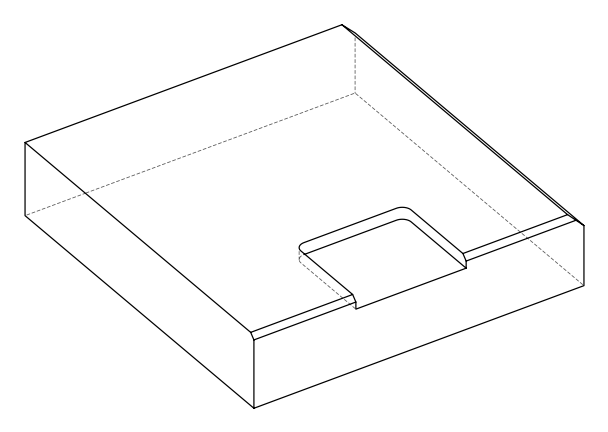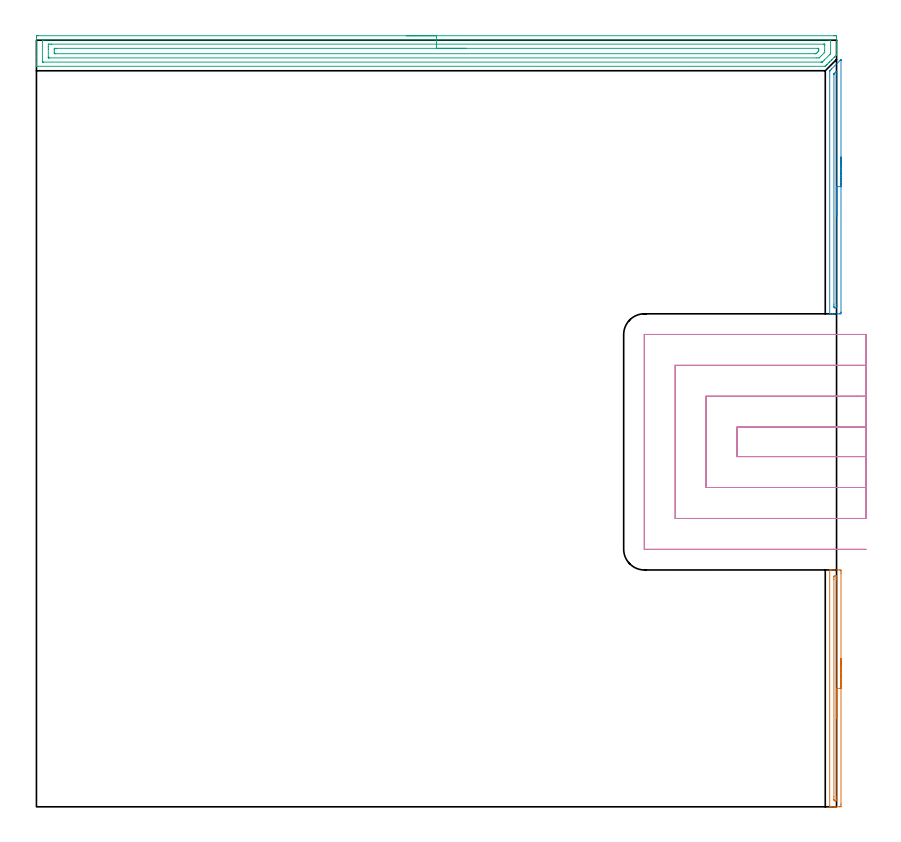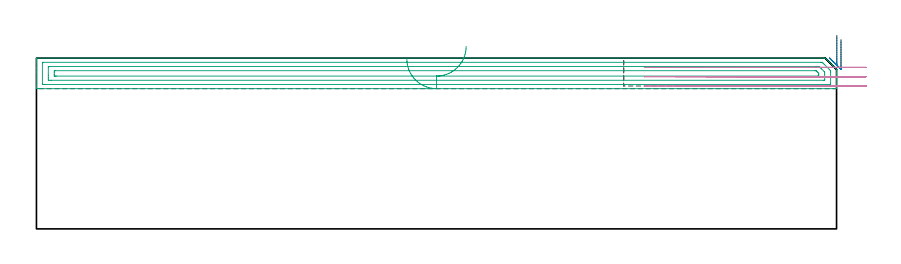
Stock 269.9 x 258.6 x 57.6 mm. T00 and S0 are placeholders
(PLAN: 4 operations, 1 tool changes, 17.2 min)
(1 AREA_MILL | FG_CHAMFER_SURFACE | UGT0205_001 | 1.43 min | 597 mm3)
(2 AREA_MILL_1 | FG_CHAMFER_SURFACE_1 | UGT0205_001 | 1.5 min | 659 mm3)
(3 AREA_MILL_2 | FG_CHAMFER_SURFACE_2 | UGT0205_001 | 8.84 min | 14284 mm3)
(4 MILL_SLOT | SLOT_PARTIAL_RECTANGULAR | UGT0201_131 | Follow Part, ap 3.475, ae 75% | 5.47 min | 58080 mm3)
(TOOL UGT0205_001 | Chamfer Mill 20 x 3 x 45 deg. | D20 FL50 Z2)
(TOOL UGT0201_131 | Carbide End Mill 13.9 | D13.9 FL30 Z4)
(OP 1 AREA_MILL)
G17 G21 G94 G90
T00 M6
G54
G17 G0 G90 X271.4 Y49.95 S1061 M3
G43 Z67.6 H0
Z63.8
G94 G1 Y49.912 Z62.928 F250.
Y49.798 Z62.064
Y49.609 Z61.212
Y49.347 Z60.38
Y49.013 Z59.574
Y48.61 Z58.8
Y48.142 Z58.064
Y47.61 Z57.372
Y47.021 Z56.729
Y46.378 Z56.14
Y45.686 Z55.609
Y44.95 Z55.14
Y44.176 Z54.737
Y43.37 Z54.403
Y42.538 Z54.141
Y41.686 Z53.952
Y40.822 Z53.838
Y39.95 Z53.8
Y0.949
X271.399 Y0.624 Z53.801
X271.393 Y0.063 Z53.803
X271.391 Y0.008 Z53.805
X270.834 Y0. Z54.36
X269.408 Z55.789
X269.055 Z56.14
X268.35 Z56.849
X268.048 Z57.152
X267.646 Y0.007 Z57.546
X267.603 Y0.01 Z57.588
X267.6 Y0.177 Z57.6
Y79.723
X267.603 Y79.89 Z57.588
X267.646 Y79.893 Z57.546
X268.048 Y79.9 Z57.151
X268.35 Z56.849
X269.055 Z56.14
X270.297 Z54.9
X270.834 Y79.897 Z54.36
X271.391 Y79.892 Z53.805
X271.393 Y79.837 Z53.803
X271.399 Y79.276 Z53.801
X271.4 Y78.708 Z53.8
Y39.95
X269.986 Z55.214
Y3.264
X269.983 Y2.412 Z55.217
X269.981 Y2.375 Z55.219
X269.945 Y2.01 Z55.255
X269.46 Y2.005 Z55.74
X269.055 Y2.01 Z56.145
X269.019 Y2.412 Z56.181
X269.017 Y2.45 Z56.183
X269.014 Y3.305 Z56.186
Y76.636
X269.017 Y77.488 Z56.183
X269.019 Y77.525 Z56.181
X269.055 Y77.89 Z56.145
X269.54 Y77.895 Z55.66
X269.945 Y77.89 Z55.255
X269.981 Y77.488 Z55.219
X269.983 Y77.45 Z55.217
X269.986 Y76.595 Z55.214
Y39.95
Y39.078 Z55.252
Y38.214 Z55.366
Y37.362 Z55.555
Y36.53 Z55.817
Y35.724 Z56.151
Y34.95 Z56.554
Y34.214 Z57.023
Y33.522 Z57.554
Y32.879 Z58.143
Y32.29 Z58.786
Y31.758 Z59.479
Y31.29 Z60.214
Y30.887 Z60.988
Y30.553 Z61.794
Y30.291 Z62.626
Y30.102 Z63.478
Y29.988 Z64.343
Y29.95 Z65.214
G0 Z67.6
M5
M2
(OP 2 AREA_MILL_1)
G17 G21 G94 G90
T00 M6
G54
G17 G0 G90 X271.4 Y219.2 S1061 M3
G43 Z67.6 H0
Z63.8
G94 G1 Y219.162 Z62.928 F250.
Y219.048 Z62.064
Y218.859 Z61.212
Y218.597 Z60.38
Y218.263 Z59.574
Y217.86 Z58.8
Y217.392 Z58.064
Y216.86 Z57.372
Y216.271 Z56.729
Y215.628 Z56.14
Y214.936 Z55.608
Y214.2 Z55.14
Y213.426 Z54.737
Y212.62 Z54.403
Y211.788 Z54.141
Y210.936 Z53.952
Y210.072 Z53.838
Y209.2 Z53.8
Y166.883
X271.399 Y166.721 Z53.801
X271.391 Y166.302 Z53.805
X271.11 Y166.3 Z54.088
X270.834 Z54.363
X269.055 Z56.14
X268.504 Z56.695
X267.95 Z57.249
X267.637 Z57.554
X267.603 Y166.309 Z57.588
X267.6 Y166.438 Z57.6
Y247.953
X267.605 Y248.304 Z57.591
X267.739 Y248.44 Z57.458
X268.166 Y248.866 Z57.034
X271.113 Y251.814 Z54.086
X271.279 Y251.978 Z53.918
X271.392 Y252.083 Z53.806
X271.399 Y251.973 Z53.801
X271.4 Y251.854 Z53.8
Y251.814
Y209.2
X269.986 Z55.214
Y169.515
X269.983 Y168.665 Z55.217
X269.981 Y168.629 Z55.219
X269.945 Y168.31 Z55.255
X269.415 Y168.305 Z55.785
X269.055 Y168.31 Z56.145
X269.019 Y168.665 Z56.181
X269.017 Y168.703 Z56.183
X269.014 Y169.556 Z56.186
Y247.103
X269.016 Y247.144 Z56.184
X269.02 Y247.225 Z56.18
X269.024 Y247.263 Z56.176
X269.031 Y247.274 Z56.169
X269.055 Y247.303 Z56.145
X269.379 Y247.629 Z55.821
X269.704 Y247.953 Z55.496
X269.827 Y248.071 Z55.373
X269.945 Y248.183 Z55.255
X269.979 Y247.953 Z55.221
X269.982 Y247.916 Z55.218
X269.986 Y247.062 Z55.214
Y247.021
Y209.2
Y208.328 Z55.252
Y207.464 Z55.366
Y206.612 Z55.555
Y205.78 Z55.817
Y204.974 Z56.151
Y204.2 Z56.554
Y203.464 Z57.023
Y202.772 Z57.554
Y202.129 Z58.143
Y201.54 Z58.786
Y201.008 Z59.478
Y200.54 Z60.214
Y200.137 Z60.988
Y199.803 Z61.794
Y199.541 Z62.626
Y199.352 Z63.478
Y199.238 Z64.343
Y199.2 Z65.214
G0 Z67.6
M5
M2
(OP 3 AREA_MILL_2)
G17 G21 G94 G90
T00 M6
G54
G17 G0 G90 X124.95 Y260.1 S1061 M3
G43 Z67.6 H0
Z57.3
G94 G1 X124.988 Z56.428 F250.
X125.102 Z55.564
X125.291 Z54.712
X125.553 Z53.88
X125.887 Z53.074
X126.29 Z52.3
X126.758 Z51.564
X127.29 Z50.872
X127.879 Z50.229
X128.522 Z49.64
X129.214 Z49.108
X129.95 Z48.64
X130.724 Z48.237
X131.53 Z47.903
X132.362 Z47.641
X133.214 Z47.452
X134.078 Z47.338
X134.95 Z47.3
X268.94
X269.292 Y260.099 Z47.301
X269.64 Y260.096 Z47.302
X269.89 Y260.093 Z47.304
X269.9 Y259.756 Z47.641
Y257.134 Z50.26
Y256.577 Z50.82
Y256.261 Z51.136
Y255.703 Z51.693
Y255.387 Z52.009
Y254.754 Z52.646
Y253.792 Z53.608
X269.899 Y253.639 Z53.76
X269.898 Y253.606 Z53.793
X269.887 Y253.588 Z53.81
X269.774 Y253.474 Z53.925
X269.262 Y252.962 Z54.438
X269.067 Y252.766 Z54.631
X268.441 Y252.141 Z55.259
X268.399 Y252.099 Z55.3
X268.194 Y251.892 Z55.504
X267.619 Y251.319 Z56.081
X267.507 Y251.206 Z56.193
X267.32 Y251.018 Z56.378
X266.798 Y250.497 Z56.902
X266.614 Y250.313 Z57.085
X266.446 Y250.144 Z57.25
X266.168 Y249.869 Z57.529
X266.101 Y249.806 Z57.592
X265.721 Y249.8 Z57.6
X0.162
X0.01 Y249.802 Z57.588
X0.003 Y249.922 Z57.47
X0. Y250.049 Z57.35
Y250.385 Z57.015
Y251.018 Z56.377
Y253.082 Z54.315
Y254.513 Z52.882
Y259.477 Z47.92
X0.004 Y259.756 Z47.641
X0.01 Y260.093 Z47.304
X0.26 Y260.097 Z47.302
X0.608 Y260.1 Z47.3
X134.95
Y258.686 Z48.714
X267.507 Y258.685 Z48.715
X267.709 Y258.684 Z48.716
X267.851 Y258.681 Z48.719
X267.881 Y258.679 Z48.721
X267.89 Y258.665 Z48.735
X267.893 Y258.638 Z48.762
X267.899 Y258.498 Z48.902
Y254.513 Z52.887
X267.896 Y254.132 Z53.268
X267.89 Y254.074 Z53.326
X267.869 Y254.031 Z53.369
X267.791 Y253.949 Z53.451
X267.507 Y253.656 Z53.744
X265.732 Y251.881 Z55.519
X265.289 Y251.442 Z55.958
X265.132 Y251.29 Z56.11
X265.075 Y251.236 Z56.164
X265.042 Y251.221 Z56.179
X265.001 Y251.219 Z56.181
X264.829 Y251.216 Z56.184
X264.628 Y251.215 Z56.185
X2.393
X2.191 Y251.216 Z56.184
X2.049 Y251.219 Z56.181
X2.019 Y251.221 Z56.179
X2.01 Y251.235 Z56.165
X2.007 Y251.262 Z56.138
X2.001 Y251.402 Z55.998
Y258.393 Z49.007
X2.004 Y258.522 Z48.878
X2.009 Y258.624 Z48.776
X2.014 Y258.679 Z48.721
X2.048 Y258.68 Z48.72
X2.393 Y258.684 Z48.716
X2.594 Y258.685 Z48.715
X3.286 Y258.686 Z48.714
X134.95
Y257.272 Z50.128
X265.582 Y257.271 Z50.129
X265.721 Y257.269 Z50.131
X265.86 Y257.265 Z50.135
X265.89 Y257.264 Z50.136
X265.894 Y257.239 Z50.161
X265.898 Y257.193 Z50.207
X265.899 Y257.134 Z50.266
X265.9 Y256.96 Z50.44
X265.899 Y255.213 Z52.187
X265.89 Y254.513 Z52.887
X265.813 Y254.424 Z52.976
X265.721 Y254.324 Z53.076
X264.829 Y253.428 Z53.972
X264.493 Y253.094 Z54.306
X264.16 Y252.766 Z54.634
X264.047 Y252.657 Z54.743
X264.003 Y252.635 Z54.765
X263.043 Y252.629 Z54.771
X4.318
X4.179 Y252.631 Z54.769
X4.04 Y252.635 Z54.765
X4.01 Y252.636 Z54.764
X4.006 Y252.661 Z54.739
X4.003 Y252.707 Z54.693
X4.001 Y252.766 Z54.634
X4. Y252.94 Z54.46
Y255.562 Z51.838
Y256.435 Z50.965
X4.004 Y257.134 Z50.266
X4.007 Y257.222 Z50.178
X4.01 Y257.26 Z50.14
X4.045 Y257.265 Z50.135
X4.179 Y257.267 Z50.133
X4.931 Y257.271 Z50.129
X5.071 Y257.272 Z50.128
X134.95
Y255.857 Z51.543
X263.456
X263.768 Y255.856 Z51.544
X263.817 Y255.854 Z51.546
X263.866 Y255.851 Z51.549
X263.89 Y255.841 Z51.559
X263.899 Y255.387 Z52.013
X263.89 Y254.97 Z52.43
X263.692 Y254.752 Z52.648
X263.46 Y254.513 Z52.887
X263.255 Y254.306 Z53.094
X263.043 Y254.098 Z53.302
X262.987 Y254.05 Z53.35
X262.94 Y254.047 Z53.353
X262.837 Y254.045 Z53.355
X262.631 Y254.043 Z53.357
X6.444
X6.132 Y254.044 Z53.356
X6.083 Y254.046 Z53.354
X6.034 Y254.049 Z53.351
X6.01 Y254.059 Z53.341
X6. Y254.513 Z52.887
Y255.351 Z52.049
X6.001 Y255.387 Z52.013
X6.01 Y255.806 Z51.594
X6.012 Y255.851 Z51.549
X6.088 Y255.853 Z51.547
X6.216 Y255.856 Z51.544
X6.376 Y255.857 Z51.543
X6.857
X134.95
X135.822 Z51.581
X136.686 Z51.695
X137.538 Z51.883
X138.37 Z52.146
X139.176 Z52.48
X139.95 Z52.882
X140.686 Z53.351
X141.378 Z53.882
X142.021 Z54.472
X142.61 Z55.115
X143.142 Z55.807
X143.61 Z56.543
X144.013 Z57.316
X144.347 Z58.122
X144.609 Z58.954
X144.798 Z59.806
X144.912 Z60.671
X144.95 Z61.543
G0 Z67.6
M5
M2
(OP 4 MILL_SLOT)
G17 G21 G94 G90
T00 M6
G54
G17 G0 G90 X279.85 Y128.075 S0 M3
G43 Z67.6 H0
Z54.467
G94 G1 X276.85 F250.
X236.325 F500.
Y118.125
X276.85
X279.85 F250.
Y138.5
X276.85
X225.9 F500.
Y107.7
X276.85
X279.85 F250.
Y148.925
X276.85
X215.475 F500.
Y97.275
X276.85
X279.85 F250.
Y159.35
X276.85
X205.1 F500.
X205.07 Y159.352
X205.048 Y159.33
X205.05 Y159.3
Y86.9
X205.048 Y86.87
X205.07 Y86.848
X205.1 Y86.85
X276.85
X279.85 F250.
G0 Y128.075 Z51.333
G1 X276.85
X236.325 F500.
Y118.125
X276.85
X279.85 F250.
Y138.5
X276.85
X225.9 F500.
Y107.7
X276.85
X279.85 F250.
Y148.925
X276.85
X215.475 F500.
Y97.275
X276.85
X279.85 F250.
Y159.35
X276.85
X205.1 F500.
X205.07 Y159.352
X205.048 Y159.33
X205.05 Y159.3
Y86.9
X205.048 Y86.87
X205.07 Y86.848
X205.1 Y86.85
X276.85
X279.85 F250.
G0 Y128.075 Z48.2
G1 X276.85
X236.325 F500.
Y118.125
X276.85
X279.85 F250.
Y138.5
X276.85
X225.9 F500.
Y107.7
X276.85
X279.85 F250.
Y148.925
X276.85
X215.475 F500.
Y97.275
X276.85
X279.85 F250.
Y159.35
X276.85
X205.1 F500.
X205.07 Y159.352
X205.048 Y159.33
X205.05 Y159.3
Y86.9
X205.048 Y86.87
X205.07 Y86.848
X205.1 Y86.85
X276.85
X279.85 F250.
G0 Z67.6
M5
M2
